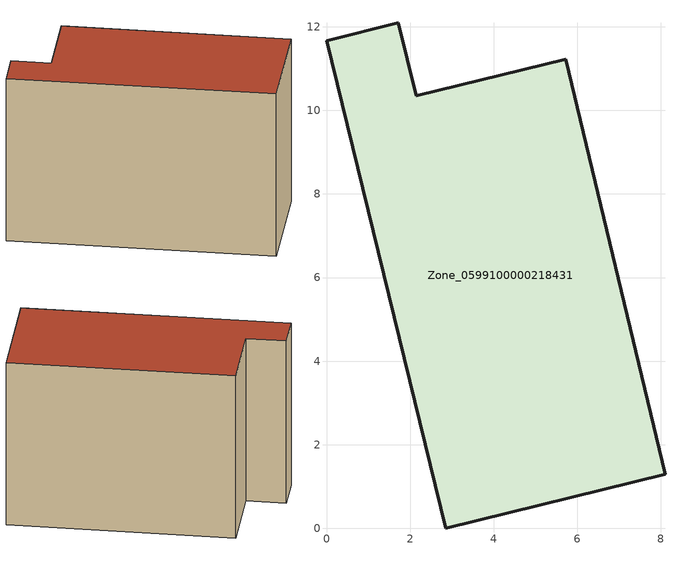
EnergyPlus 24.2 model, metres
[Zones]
Zone_0599100000218431
 floor ground (C_G): 2.85,0 0,11.67 1.72,12.1 2.15,10.35 5.72,11.23 8.1,1.3 z0
 wall outside (C_F): 2.85,0 8.1,1.3 5.72,11.23 2.15,10.35 1.72,12.1 0,11.67 2.85,0 z0:8.01
 roof outside (C_R): 0,11.67 2.85,0 8.1,1.3 5.72,11.23 2.15,10.35 1.72,12.1 z8.01
[BUILDING]
Pand.0599100000218431: North Axis=0; Terrain=City; Loads Convergence Tolerance Value=0.04; Temperature Convergence Tolerance Value=0.4; Solar Distribution=FullExterior; Maximum Number of Warmup Days=25; Minimum Number of Warmup Days=1
[Site:Location]
Rotterdam.The.Hague.AP_ZH_NLD Design_Conditions: Latitude=51.96; Longitude=4.45; Time Zone=1; Elevation=-4.5
[SITE:GROUNDTEMPERATURE:BUILDINGSURFACE]
18, 18, 18, 18, 18, 18, 18, 18, 18, 18, 18, 18
[MATERIAL] Thermal Absorptance=0.9; Solar Absorptance=0.7; Visible Absorptance=0.7
Name | Roughness | Thickness | Conductivity | Density | Specific Heat
G.TI.1975-1991 | MediumSmooth | 0.15 | 0.288461 | 540 | 1210
F.TI.1975-1991 | Rough | 0.3 | 0.230769 | 1920 | 840
R.TI.1975-1991 | MediumRough | 0.2 | 0.153846 | 1500 | 1000
[CONSTRUCTION]
C_G: G.TI.1975-1991
C_F: F.TI.1975-1991
C_R: R.TI.1975-1991
[ZONE]
Zone_0599100000218431: Type=1; Multiplier=1; Ceiling Height=Autocalculate; Volume=Autocalculate; Floor Area=autocalculate; Part of Total Floor Area=Yes
[ZONEINFILTRATION:DESIGNFLOWRATE]
Infil_Zone_0599100000218431: Zone or ZoneList or Space or SpaceList=Zone_0599100000218431; Schedule=AlwaysOn; Design Flow Rate Calculation Method=Flow/Area; Flow Rate per Floor Area=0.003; Constant Term Coefficient=1; Temperature Term Coefficient=0; Velocity Term Coefficient=0; Velocity Squared Term Coefficient=0
[HVACTEMPLATE:ZONE:IDEALLOADSAIRSYSTEM]
Zone_0599100000218431: Maximum Heating Supply Air Temperature=50; Minimum Cooling Supply Air Temperature=13; Maximum Heating Supply Air Humidity Ratio=0.0156; Minimum Cooling Supply Air Humidity Ratio=0.0077; Heating Limit=NoLimit; Cooling Limit=NoLimit; Dehumidification Control Type=ConstantSensibleHeatRatio; Cooling Sensible Heat Ratio=0.7; Dehumidification Setpoint=60; Humidification Control Type=None; Humidification Setpoint=30; Outdoor Air Method=None; Outdoor Air Flow Rate per Person=0.00944; Outdoor Air Flow Rate per Zone Floor Area=0; Outdoor Air Flow Rate per Zone=0; Demand Controlled Ventilation Type=None; Outdoor Air Economizer Type=NoEconomizer; Heat Recovery Type=None; Sensible Heat Recovery Effectiveness=0.7; Latent Heat Recovery Effectiveness=0.65
[ZONECONTROL:THERMOSTAT]
ThermostatControl_Zone_0599100000218431: Zone or ZoneList=Zone_0599100000218431; Control Type Schedule=DualSetpointControlType; Control 1=Thermostat_Zone_0599100000218431; Temperature Difference Between Cutout And Setpoint=0
[THERMOSTATSETPOINT:DUALSETPOINT]
Thermostat_Zone_0599100000218431: Heating Setpoint Temperature Schedule=HeatingSetpoint_Zone_0599100000218431; Cooling Setpoint Temperature Schedule=CoolingSetpoint_Zone_0599100000218431
[SCHEDULE:COMPACT]
HeatingSetpoint_Zone_0599100000218431: Through: 12/31, For: AllDays, Until: 24:00, 21
CoolingSetpoint_Zone_0599100000218431: Through: 12/31, For: AllDays, Until: 24:00, 24
DualSetpointControlType: Through: 12/31, For: AllDays, Until: 24:00, 4
AlwaysOn: Through: 12/31, For: AllDays, Until: 24:00, 1
